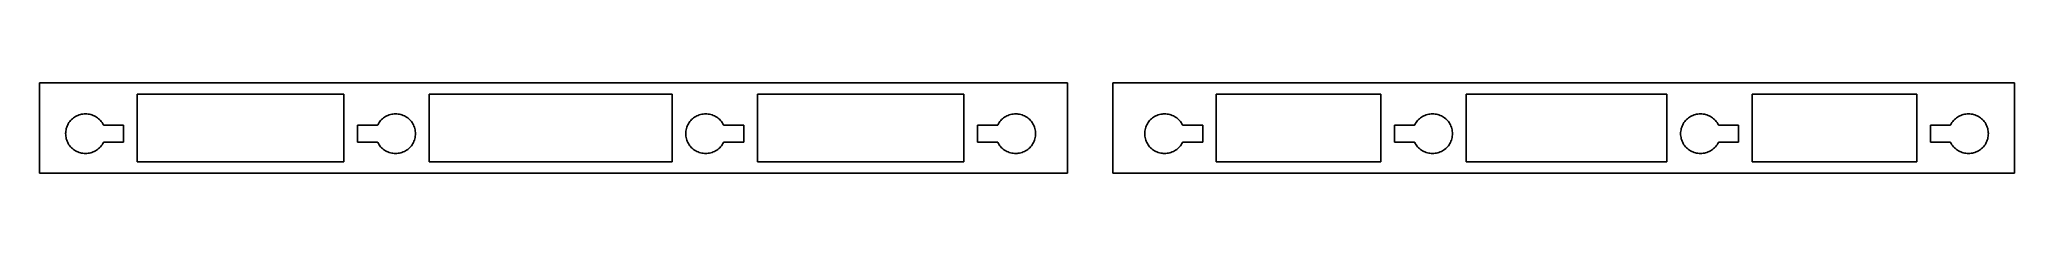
# Model space of a CAD drawing. Header units: millimetres. Extents: x -35 to 139, y 0 to 8.
import ezdxf

# ---------------------------------------------------------------- set-up
doc = ezdxf.new("R2010")
doc.units = ezdxf.units.MM
for name, color, linetype in [('LIGHTENING', 4, 'CONTINUOUS'), ('PLATE_TAIL_(X_from_hinge,_shown_at_hinge)', 4, 'CONTINUOUS'), ('PLATE_WING', 3, 'CONTINUOUS'), ('SOCKETS', 5, 'CONTINUOUS')]:
    doc.layers.add(name, color=color, linetype=linetype)

msp = doc.modelspace()

# ---------------------------------------------------------------- linework, layer by layer
at = {"layer": 'LIGHTENING'}
for p, q in [((-8.13703, 7.2), (-26.31805, 7.2)), ((-26.31805, 7.2), (-26.31805, 1.2)), ((-8.13703, 1.2), (-8.13703, 7.2)), ((20.74398, 7.2), (-0.63703, 7.2)), ((-0.63703, 7.2), (-0.63703, 1.2)), ((20.74398, 1.2), (20.74398, 7.2)), ((46.425, 7.2), (28.24398, 7.2)), ((28.24398, 7.2), (28.24398, 1.2)), ((46.425, 1.2), (46.425, 7.2)), ((83.10155, 7.2), (68.625, 7.2)), ((68.625, 7.2), (68.625, 1.2)), ((83.10155, 1.2), (83.10155, 7.2)), ((108.2781, 7.2), (90.60155, 7.2)), ((90.60155, 7.2), (90.60155, 1.2)), ((108.2781, 1.2), (108.2781, 7.2)), ((130.25465, 7.2), (115.7781, 7.2)), ((115.7781, 7.2), (115.7781, 1.2)), ((130.25465, 1.2), (130.25465, 7.2)), ((-26.31805, 1.2), (-8.13703, 1.2)), ((-0.63703, 1.2), (20.74398, 1.2)), ((28.24398, 1.2), (46.425, 1.2)), ((68.625, 1.2), (83.10155, 1.2)), ((90.60155, 1.2), (108.2781, 1.2)), ((115.7781, 1.2), (130.25465, 1.2))]:
    msp.add_line(p, q, dxfattribs=at)
at = {"layer": 'PLATE_TAIL_(X_from_hinge,_shown_at_hinge)'}
for p, q in [((138.85465, 8.2), (59.525, 8.2)), ((59.525, 8.2), (59.525, 0.2)), ((138.85465, 0.2), (138.85465, 8.2)), ((59.525, 0.2), (138.85465, 0.2))]:
    msp.add_line(p, q, dxfattribs=at)
at = {"layer": 'PLATE_WING'}
for p, q in [((55.525, 8.2), (-34.91805, 8.2)), ((-34.91805, 8.2), (-34.91805, 0.2)), ((55.525, 0.2), (55.525, 8.2)), ((-34.91805, 0.2), (55.525, 0.2))]:
    msp.add_line(p, q, dxfattribs=at)
at = {"layer": 'SOCKETS'}
for p, q in [((-31.74305, 5.21554), (-31.84029, 5.15507)), ((-31.64205, 5.26953), (-31.74305, 5.21554)), ((-31.53774, 5.31679), (-31.64205, 5.26953)), ((-31.43057, 5.35713), (-31.53774, 5.31679)), ((-31.32098, 5.39037), (-31.43057, 5.35713)), ((-31.20945, 5.41637), (-31.32098, 5.39037)), ((-31.09647, 5.43503), (-31.20945, 5.41637)), ((-30.9825, 5.44625), (-31.09647, 5.43503)), ((-30.86805, 5.45), (-30.9825, 5.44625)), ((-30.75359, 5.44625), (-30.86805, 5.45)), ((-30.63963, 5.43503), (-30.75359, 5.44625)), ((-30.52664, 5.41637), (-30.63963, 5.43503)), ((-30.41511, 5.39037), (-30.52664, 5.41637)), ((-30.30553, 5.35713), (-30.41511, 5.39037)), ((-30.19835, 5.31679), (-30.30553, 5.35713)), ((-30.09404, 5.26953), (-30.19835, 5.31679)), ((-29.99305, 5.21554), (-30.09404, 5.26953)), ((-29.8958, 5.15507), (-29.99305, 5.21554)), ((-4.46203, 5.21554), (-4.55928, 5.15507)), ((-4.36104, 5.26953), (-4.46203, 5.21554)), ((-4.25673, 5.31679), (-4.36104, 5.26953)), ((-4.14955, 5.35713), (-4.25673, 5.31679)), ((-4.03996, 5.39037), (-4.14955, 5.35713)), ((-3.92844, 5.41637), (-4.03996, 5.39037)), ((-3.81545, 5.43503), (-3.92844, 5.41637)), ((-3.70149, 5.44625), (-3.81545, 5.43503)), ((-3.58703, 5.45), (-3.70149, 5.44625)), ((-3.47258, 5.44625), (-3.58703, 5.45)), ((-3.35861, 5.43503), (-3.47258, 5.44625)), ((-3.24562, 5.41637), (-3.35861, 5.43503)), ((-3.1341, 5.39037), (-3.24562, 5.41637)), ((-3.02451, 5.35713), (-3.1341, 5.39037)), ((-2.91733, 5.31679), (-3.02451, 5.35713)), ((-2.81303, 5.26953), (-2.91733, 5.31679)), ((-2.71203, 5.21554), (-2.81303, 5.26953)), ((-2.61478, 5.15507), (-2.71203, 5.21554)), ((22.81898, 5.21554), (22.72174, 5.15507)), ((22.91998, 5.26953), (22.81898, 5.21554)), ((23.02429, 5.31679), (22.91998, 5.26953)), ((23.13147, 5.35713), (23.02429, 5.31679)), ((23.24105, 5.39037), (23.13147, 5.35713)), ((23.35258, 5.41637), (23.24105, 5.39037)), ((23.46556, 5.43503), (23.35258, 5.41637)), ((23.57953, 5.44625), (23.46556, 5.43503)), ((23.69398, 5.45), (23.57953, 5.44625)), ((23.80844, 5.44625), (23.69398, 5.45)), ((23.92241, 5.43503), (23.80844, 5.44625)), ((24.03539, 5.41637), (23.92241, 5.43503)), ((24.14692, 5.39037), (24.03539, 5.41637)), ((24.2565, 5.35713), (24.14692, 5.39037)), ((24.36368, 5.31679), (24.2565, 5.35713)), ((24.46799, 5.26953), (24.36368, 5.31679)), ((24.56898, 5.21554), (24.46799, 5.26953)), ((24.66623, 5.15507), (24.56898, 5.21554)), ((50.1, 5.21554), (50.00275, 5.15507)), ((50.20099, 5.26953), (50.1, 5.21554)), ((50.3053, 5.31679), (50.20099, 5.26953)), ((50.41248, 5.35713), (50.3053, 5.31679)), ((50.52207, 5.39037), (50.41248, 5.35713)), ((50.63359, 5.41637), (50.52207, 5.39037)), ((50.74658, 5.43503), (50.63359, 5.41637)), ((50.86054, 5.44625), (50.74658, 5.43503)), ((50.975, 5.45), (50.86054, 5.44625)), ((51.08946, 5.44625), (50.975, 5.45)), ((51.20342, 5.43503), (51.08946, 5.44625)), ((51.31641, 5.41637), (51.20342, 5.43503)), ((51.42793, 5.39037), (51.31641, 5.41637)), ((51.53752, 5.35713), (51.42793, 5.39037)), ((51.6447, 5.31679), (51.53752, 5.35713)), ((51.74901, 5.26953), (51.6447, 5.31679)), ((51.85, 5.21554), (51.74901, 5.26953)), ((51.94725, 5.15507), (51.85, 5.21554)), ((63.2, 5.21554), (63.10275, 5.15507)), ((63.30099, 5.26953), (63.2, 5.21554)), ((63.4053, 5.31679), (63.30099, 5.26953)), ((63.51248, 5.35713), (63.4053, 5.31679)), ((63.62207, 5.39037), (63.51248, 5.35713)), ((63.73359, 5.41637), (63.62207, 5.39037)), ((63.84658, 5.43503), (63.73359, 5.41637)), ((63.96054, 5.44625), (63.84658, 5.43503)), ((64.075, 5.45), (63.96054, 5.44625)), ((64.18946, 5.44625), (64.075, 5.45)), ((64.30342, 5.43503), (64.18946, 5.44625)), ((64.41641, 5.41637), (64.30342, 5.43503)), ((64.52793, 5.39037), (64.41641, 5.41637)), ((64.63752, 5.35713), (64.52793, 5.39037)), ((64.7447, 5.31679), (64.63752, 5.35713)), ((64.84901, 5.26953), (64.7447, 5.31679)), ((64.95, 5.21554), (64.84901, 5.26953)), ((65.04725, 5.15507), (64.95, 5.21554)), ((86.77655, 5.21554), (86.6793, 5.15507)), ((86.87755, 5.26953), (86.77655, 5.21554)), ((86.98186, 5.31679), (86.87755, 5.26953)), ((87.08903, 5.35713), (86.98186, 5.31679)), ((87.19862, 5.39037), (87.08903, 5.35713)), ((87.31014, 5.41637), (87.19862, 5.39037)), ((87.42313, 5.43503), (87.31014, 5.41637)), ((87.5371, 5.44625), (87.42313, 5.43503)), ((87.65155, 5.45), (87.5371, 5.44625)), ((87.76601, 5.44625), (87.65155, 5.45)), ((87.87997, 5.43503), (87.76601, 5.44625)), ((87.99296, 5.41637), (87.87997, 5.43503)), ((88.10448, 5.39037), (87.99296, 5.41637)), ((88.21407, 5.35713), (88.10448, 5.39037)), ((88.32125, 5.31679), (88.21407, 5.35713)), ((88.42556, 5.26953), (88.32125, 5.31679)), ((88.52655, 5.21554), (88.42556, 5.26953)), ((88.6238, 5.15507), (88.52655, 5.21554)), ((110.3531, 5.21554), (110.25586, 5.15507)), ((110.4541, 5.26953), (110.3531, 5.21554)), ((110.55841, 5.31679), (110.4541, 5.26953)), ((110.66558, 5.35713), (110.55841, 5.31679)), ((110.77517, 5.39037), (110.66558, 5.35713)), ((110.88669, 5.41637), (110.77517, 5.39037)), ((110.99968, 5.43503), (110.88669, 5.41637)), ((111.11365, 5.44625), (110.99968, 5.43503)), ((111.2281, 5.45), (111.11365, 5.44625)), ((111.34256, 5.44625), (111.2281, 5.45)), ((111.45652, 5.43503), (111.34256, 5.44625)), ((111.56951, 5.41637), (111.45652, 5.43503)), ((111.68104, 5.39037), (111.56951, 5.41637)), ((111.79062, 5.35713), (111.68104, 5.39037)), ((111.8978, 5.31679), (111.79062, 5.35713)), ((112.00211, 5.26953), (111.8978, 5.31679)), ((112.1031, 5.21554), (112.00211, 5.26953)), ((112.20035, 5.15507), (112.1031, 5.21554)), ((133.92965, 5.21554), (133.83241, 5.15507)), ((134.03065, 5.26953), (133.92965, 5.21554)), ((134.13496, 5.31679), (134.03065, 5.26953)), ((134.24214, 5.35713), (134.13496, 5.31679)), ((134.35172, 5.39037), (134.24214, 5.35713)), ((134.46325, 5.41637), (134.35172, 5.39037)), ((134.57623, 5.43503), (134.46325, 5.41637)), ((134.6902, 5.44625), (134.57623, 5.43503)), ((134.80465, 5.45), (134.6902, 5.44625)), ((134.91911, 5.44625), (134.80465, 5.45)), ((135.03308, 5.43503), (134.91911, 5.44625)), ((135.14606, 5.41637), (135.03308, 5.43503)), ((135.25759, 5.39037), (135.14606, 5.41637)), ((135.36717, 5.35713), (135.25759, 5.39037)), ((135.47435, 5.31679), (135.36717, 5.35713)), ((135.57866, 5.26953), (135.47435, 5.31679)), ((135.67965, 5.21554), (135.57866, 5.26953)), ((135.7769, 5.15507), (135.67965, 5.21554)), ((-32.6143, 3.81446), (-32.61805, 3.7)), ((-32.61805, 3.7), (-32.6143, 3.58554)), ((-32.60307, 3.92842), (-32.6143, 3.81446)), ((-32.6143, 3.58554), (-32.60307, 3.47158)), ((-32.58442, 4.04141), (-32.60307, 3.92842)), ((-32.55842, 4.15293), (-32.58442, 4.04141)), ((-32.52517, 4.26252), (-32.55842, 4.15293)), ((-32.48484, 4.3697), (-32.52517, 4.26252)), ((-32.43757, 4.47401), (-32.48484, 4.3697)), ((-32.38359, 4.575), (-32.43757, 4.47401)), ((-32.32312, 4.67225), (-32.38359, 4.575)), ((-32.25641, 4.76533), (-32.32312, 4.67225)), ((-32.18377, 4.85386), (-32.25641, 4.76533)), ((-32.10548, 4.93744), (-32.18377, 4.85386)), ((-32.0219, 5.01572), (-32.10548, 4.93744)), ((-31.93338, 5.08837), (-32.0219, 5.01572)), ((-31.84029, 5.15507), (-31.93338, 5.08837)), ((-29.80271, 5.08837), (-29.8958, 5.15507)), ((-29.71419, 5.01572), (-29.80271, 5.08837)), ((-29.63061, 4.93744), (-29.71419, 5.01572)), ((-29.55233, 4.85386), (-29.63061, 4.93744)), ((-29.47968, 4.76533), (-29.55233, 4.85386)), ((-29.41297, 4.67225), (-29.47968, 4.76533)), ((-29.3525, 4.575), (-29.41297, 4.67225)), ((-29.29852, 4.47401), (-29.3525, 4.575)), ((-29.28691, 4.45), (-29.29852, 4.47401)), ((-27.51805, 4.45), (-29.28691, 4.45)), ((-27.51805, 2.95), (-27.51805, 4.45)), ((-5.16817, 4.45), (-6.93703, 4.45)), ((-6.93703, 4.45), (-6.93703, 2.95)), ((-5.15656, 4.47401), (-5.16817, 4.45)), ((-5.10258, 4.575), (-5.15656, 4.47401)), ((-5.0421, 4.67225), (-5.10258, 4.575)), ((-4.9754, 4.76533), (-5.0421, 4.67225)), ((-4.90275, 4.85386), (-4.9754, 4.76533)), ((-4.82447, 4.93744), (-4.90275, 4.85386)), ((-4.74089, 5.01572), (-4.82447, 4.93744)), ((-4.65236, 5.08837), (-4.74089, 5.01572)), ((-4.55928, 5.15507), (-4.65236, 5.08837)), ((-2.5217, 5.08837), (-2.61478, 5.15507)), ((-2.43318, 5.01572), (-2.5217, 5.08837)), ((-2.34959, 4.93744), (-2.43318, 5.01572)), ((-2.27131, 4.85386), (-2.34959, 4.93744)), ((-2.19866, 4.76533), (-2.27131, 4.85386)), ((-2.13196, 4.67225), (-2.19866, 4.76533)), ((-2.07149, 4.575), (-2.13196, 4.67225)), ((-2.0175, 4.47401), (-2.07149, 4.575)), ((-1.97024, 4.3697), (-2.0175, 4.47401)), ((-1.9299, 4.26252), (-1.97024, 4.3697)), ((-1.89666, 4.15293), (-1.9299, 4.26252)), ((-1.87066, 4.04141), (-1.89666, 4.15293)), ((-1.852, 3.92842), (-1.87066, 4.04141)), ((-1.84078, 3.81446), (-1.852, 3.92842)), ((-1.852, 3.47158), (-1.84078, 3.58554)), ((-1.83703, 3.7), (-1.84078, 3.81446)), ((-1.84078, 3.58554), (-1.83703, 3.7)), ((21.94773, 3.81446), (21.94398, 3.7)), ((21.94398, 3.7), (21.94773, 3.58554)), ((21.95896, 3.92842), (21.94773, 3.81446)), ((21.94773, 3.58554), (21.95896, 3.47158)), ((21.97761, 4.04141), (21.95896, 3.92842)), ((22.00361, 4.15293), (21.97761, 4.04141)), ((22.03686, 4.26252), (22.00361, 4.15293)), ((22.0772, 4.3697), (22.03686, 4.26252)), ((22.12446, 4.47401), (22.0772, 4.3697)), ((22.17844, 4.575), (22.12446, 4.47401)), ((22.23891, 4.67225), (22.17844, 4.575)), ((22.30562, 4.76533), (22.23891, 4.67225)), ((22.37826, 4.85386), (22.30562, 4.76533)), ((22.45655, 4.93744), (22.37826, 4.85386)), ((22.54013, 5.01572), (22.45655, 4.93744)), ((22.62865, 5.08837), (22.54013, 5.01572)), ((22.72174, 5.15507), (22.62865, 5.08837)), ((24.75932, 5.08837), (24.66623, 5.15507)), ((24.84784, 5.01572), (24.75932, 5.08837)), ((24.93142, 4.93744), (24.84784, 5.01572)), ((25.0097, 4.85386), (24.93142, 4.93744)), ((25.08235, 4.76533), (25.0097, 4.85386)), ((25.14906, 4.67225), (25.08235, 4.76533)), ((25.20953, 4.575), (25.14906, 4.67225)), ((25.26351, 4.47401), (25.20953, 4.575)), ((25.27512, 4.45), (25.26351, 4.47401)), ((27.04398, 4.45), (25.27512, 4.45)), ((27.04398, 2.95), (27.04398, 4.45)), ((49.39386, 4.45), (47.625, 4.45)), ((47.625, 4.45), (47.625, 2.95)), ((49.40547, 4.47401), (49.39386, 4.45)), ((49.45946, 4.575), (49.40547, 4.47401)), ((49.51993, 4.67225), (49.45946, 4.575)), ((49.58663, 4.76533), (49.51993, 4.67225)), ((49.65928, 4.85386), (49.58663, 4.76533)), ((49.73756, 4.93744), (49.65928, 4.85386)), ((49.82114, 5.01572), (49.73756, 4.93744)), ((49.90967, 5.08837), (49.82114, 5.01572)), ((50.00275, 5.15507), (49.90967, 5.08837)), ((52.04033, 5.08837), (51.94725, 5.15507)), ((52.12886, 5.01572), (52.04033, 5.08837)), ((52.21244, 4.93744), (52.12886, 5.01572)), ((52.29072, 4.85386), (52.21244, 4.93744)), ((52.36337, 4.76533), (52.29072, 4.85386)), ((52.43007, 4.67225), (52.36337, 4.76533)), ((52.49054, 4.575), (52.43007, 4.67225)), ((52.54453, 4.47401), (52.49054, 4.575)), ((52.59179, 4.3697), (52.54453, 4.47401)), ((52.63213, 4.26252), (52.59179, 4.3697)), ((52.66537, 4.15293), (52.63213, 4.26252)), ((52.69137, 4.04141), (52.66537, 4.15293)), ((52.71003, 3.92842), (52.69137, 4.04141)), ((52.72125, 3.81446), (52.71003, 3.92842)), ((52.71003, 3.47158), (52.72125, 3.58554)), ((52.725, 3.7), (52.72125, 3.81446)), ((52.72125, 3.58554), (52.725, 3.7)), ((62.32875, 3.81446), (62.325, 3.7)), ((62.325, 3.7), (62.32875, 3.58554)), ((62.33997, 3.92842), (62.32875, 3.81446)), ((62.32875, 3.58554), (62.33997, 3.47158)), ((62.35863, 4.04141), (62.33997, 3.92842)), ((62.38463, 4.15293), (62.35863, 4.04141)), ((62.41787, 4.26252), (62.38463, 4.15293)), ((62.45821, 4.3697), (62.41787, 4.26252)), ((62.50547, 4.47401), (62.45821, 4.3697)), ((62.55946, 4.575), (62.50547, 4.47401)), ((62.61993, 4.67225), (62.55946, 4.575)), ((62.68663, 4.76533), (62.61993, 4.67225)), ((62.75928, 4.85386), (62.68663, 4.76533)), ((62.83756, 4.93744), (62.75928, 4.85386)), ((62.92114, 5.01572), (62.83756, 4.93744)), ((63.00967, 5.08837), (62.92114, 5.01572)), ((63.10275, 5.15507), (63.00967, 5.08837)), ((65.14033, 5.08837), (65.04725, 5.15507)), ((65.22886, 5.01572), (65.14033, 5.08837)), ((65.31244, 4.93744), (65.22886, 5.01572)), ((65.39072, 4.85386), (65.31244, 4.93744)), ((65.46337, 4.76533), (65.39072, 4.85386)), ((65.53007, 4.67225), (65.46337, 4.76533)), ((65.59054, 4.575), (65.53007, 4.67225)), ((65.64453, 4.47401), (65.59054, 4.575)), ((65.65614, 4.45), (65.64453, 4.47401)), ((67.425, 4.45), (65.65614, 4.45)), ((67.425, 2.95), (67.425, 4.45)), ((86.07041, 4.45), (84.30155, 4.45)), ((84.30155, 4.45), (84.30155, 2.95)), ((86.08202, 4.47401), (86.07041, 4.45)), ((86.13601, 4.575), (86.08202, 4.47401)), ((86.19648, 4.67225), (86.13601, 4.575)), ((86.26318, 4.76533), (86.19648, 4.67225)), ((86.33583, 4.85386), (86.26318, 4.76533)), ((86.41411, 4.93744), (86.33583, 4.85386)), ((86.4977, 5.01572), (86.41411, 4.93744)), ((86.58622, 5.08837), (86.4977, 5.01572)), ((86.6793, 5.15507), (86.58622, 5.08837)), ((88.71688, 5.08837), (88.6238, 5.15507)), ((88.80541, 5.01572), (88.71688, 5.08837)), ((88.88899, 4.93744), (88.80541, 5.01572)), ((88.96727, 4.85386), (88.88899, 4.93744)), ((89.03992, 4.76533), (88.96727, 4.85386)), ((89.10662, 4.67225), (89.03992, 4.76533)), ((89.1671, 4.575), (89.10662, 4.67225)), ((89.22108, 4.47401), (89.1671, 4.575)), ((89.26834, 4.3697), (89.22108, 4.47401)), ((89.30868, 4.26252), (89.26834, 4.3697)), ((89.34192, 4.15293), (89.30868, 4.26252)), ((89.36793, 4.04141), (89.34192, 4.15293)), ((89.38658, 3.92842), (89.36793, 4.04141)), ((89.3978, 3.81446), (89.38658, 3.92842)), ((89.38658, 3.47158), (89.3978, 3.58554)), ((89.40155, 3.7), (89.3978, 3.81446)), ((89.3978, 3.58554), (89.40155, 3.7)), ((109.48185, 3.81446), (109.4781, 3.7)), ((109.4781, 3.7), (109.48185, 3.58554)), ((109.49307, 3.92842), (109.48185, 3.81446)), ((109.48185, 3.58554), (109.49307, 3.47158)), ((109.51173, 4.04141), (109.49307, 3.92842)), ((109.53773, 4.15293), (109.51173, 4.04141)), ((109.57098, 4.26252), (109.53773, 4.15293)), ((109.61131, 4.3697), (109.57098, 4.26252)), ((109.65858, 4.47401), (109.61131, 4.3697)), ((109.71256, 4.575), (109.65858, 4.47401)), ((109.77303, 4.67225), (109.71256, 4.575)), ((109.83973, 4.76533), (109.77303, 4.67225)), ((109.91238, 4.85386), (109.83973, 4.76533)), ((109.99067, 4.93744), (109.91238, 4.85386)), ((110.07425, 5.01572), (109.99067, 4.93744)), ((110.16277, 5.08837), (110.07425, 5.01572)), ((110.25586, 5.15507), (110.16277, 5.08837)), ((112.29344, 5.08837), (112.20035, 5.15507)), ((112.38196, 5.01572), (112.29344, 5.08837)), ((112.46554, 4.93744), (112.38196, 5.01572)), ((112.54382, 4.85386), (112.46554, 4.93744)), ((112.61647, 4.76533), (112.54382, 4.85386)), ((112.68317, 4.67225), (112.61647, 4.76533)), ((112.74365, 4.575), (112.68317, 4.67225)), ((112.79763, 4.47401), (112.74365, 4.575)), ((112.80924, 4.45), (112.79763, 4.47401)), ((114.5781, 4.45), (112.80924, 4.45)), ((114.5781, 2.95), (114.5781, 4.45)), ((133.22352, 4.45), (131.45465, 4.45)), ((131.45465, 4.45), (131.45465, 2.95)), ((133.23513, 4.47401), (133.22352, 4.45)), ((133.28911, 4.575), (133.23513, 4.47401)), ((133.34958, 4.67225), (133.28911, 4.575)), ((133.41629, 4.76533), (133.34958, 4.67225)), ((133.48893, 4.85386), (133.41629, 4.76533)), ((133.56722, 4.93744), (133.48893, 4.85386)), ((133.6508, 5.01572), (133.56722, 4.93744)), ((133.73932, 5.08837), (133.6508, 5.01572)), ((133.83241, 5.15507), (133.73932, 5.08837)), ((135.86999, 5.08837), (135.7769, 5.15507)), ((135.95851, 5.01572), (135.86999, 5.08837)), ((136.04209, 4.93744), (135.95851, 5.01572)), ((136.12037, 4.85386), (136.04209, 4.93744)), ((136.19302, 4.76533), (136.12037, 4.85386)), ((136.25973, 4.67225), (136.19302, 4.76533)), ((136.3202, 4.575), (136.25973, 4.67225)), ((136.37418, 4.47401), (136.3202, 4.575)), ((136.42144, 4.3697), (136.37418, 4.47401)), ((136.46178, 4.26252), (136.42144, 4.3697)), ((136.49502, 4.15293), (136.46178, 4.26252)), ((136.52103, 4.04141), (136.49502, 4.15293)), ((136.53968, 3.92842), (136.52103, 4.04141)), ((136.55091, 3.81446), (136.53968, 3.92842)), ((136.53968, 3.47158), (136.55091, 3.58554)), ((136.55465, 3.7), (136.55091, 3.81446)), ((136.55091, 3.58554), (136.55465, 3.7)), ((-32.60307, 3.47158), (-32.58442, 3.35859)), ((-32.58442, 3.35859), (-32.55842, 3.24707)), ((-32.55842, 3.24707), (-32.52517, 3.13748)), ((-32.52517, 3.13748), (-32.48484, 3.0303)), ((-32.48484, 3.0303), (-32.43757, 2.92599)), ((-32.43757, 2.92599), (-32.38359, 2.825)), ((-32.38359, 2.825), (-32.32312, 2.72775)), ((-32.32312, 2.72775), (-32.25641, 2.63467)), ((-32.25641, 2.63467), (-32.18377, 2.54614)), ((-32.18377, 2.54614), (-32.10548, 2.46256)), ((-32.10548, 2.46256), (-32.0219, 2.38428)), ((-32.0219, 2.38428), (-31.93338, 2.31163)), ((-31.93338, 2.31163), (-31.84029, 2.24493)), ((-31.84029, 2.24493), (-31.74305, 2.18446)), ((-31.74305, 2.18446), (-31.64205, 2.13047)), ((-31.64205, 2.13047), (-31.53774, 2.08321)), ((-31.53774, 2.08321), (-31.43057, 2.04287)), ((-31.43057, 2.04287), (-31.32098, 2.00963)), ((-31.32098, 2.00963), (-31.20945, 1.98363)), ((-31.20945, 1.98363), (-31.09647, 1.96497)), ((-31.09647, 1.96497), (-30.9825, 1.95375)), ((-30.9825, 1.95375), (-30.86805, 1.95)), ((-30.86805, 1.95), (-30.75359, 1.95375)), ((-30.75359, 1.95375), (-30.63963, 1.96497)), ((-30.63963, 1.96497), (-30.52664, 1.98363)), ((-30.52664, 1.98363), (-30.41511, 2.00963)), ((-30.41511, 2.00963), (-30.30553, 2.04287)), ((-30.30553, 2.04287), (-30.19835, 2.08321)), ((-30.19835, 2.08321), (-30.09404, 2.13047)), ((-30.09404, 2.13047), (-29.99305, 2.18446)), ((-29.99305, 2.18446), (-29.8958, 2.24493)), ((-29.8958, 2.24493), (-29.80271, 2.31163)), ((-29.80271, 2.31163), (-29.71419, 2.38428)), ((-29.71419, 2.38428), (-29.63061, 2.46256)), ((-29.63061, 2.46256), (-29.55233, 2.54614)), ((-29.55233, 2.54614), (-29.47968, 2.63467)), ((-29.47968, 2.63467), (-29.41297, 2.72775)), ((-29.41297, 2.72775), (-29.3525, 2.825)), ((-29.3525, 2.825), (-29.29852, 2.92599)), ((-29.29852, 2.92599), (-29.28691, 2.95)), ((-29.28691, 2.95), (-27.51805, 2.95)), ((-6.93703, 2.95), (-5.16817, 2.95)), ((-5.16817, 2.95), (-5.15656, 2.92599)), ((-5.15656, 2.92599), (-5.10258, 2.825)), ((-5.10258, 2.825), (-5.0421, 2.72775)), ((-5.0421, 2.72775), (-4.9754, 2.63467)), ((-4.9754, 2.63467), (-4.90275, 2.54614)), ((-4.90275, 2.54614), (-4.82447, 2.46256)), ((-4.82447, 2.46256), (-4.74089, 2.38428)), ((-4.74089, 2.38428), (-4.65236, 2.31163)), ((-4.65236, 2.31163), (-4.55928, 2.24493)), ((-4.55928, 2.24493), (-4.46203, 2.18446)), ((-4.46203, 2.18446), (-4.36104, 2.13047)), ((-4.36104, 2.13047), (-4.25673, 2.08321)), ((-4.25673, 2.08321), (-4.14955, 2.04287)), ((-4.14955, 2.04287), (-4.03996, 2.00963)), ((-4.03996, 2.00963), (-3.92844, 1.98363)), ((-3.92844, 1.98363), (-3.81545, 1.96497)), ((-3.81545, 1.96497), (-3.70149, 1.95375)), ((-3.70149, 1.95375), (-3.58703, 1.95)), ((-3.58703, 1.95), (-3.47258, 1.95375)), ((-3.47258, 1.95375), (-3.35861, 1.96497)), ((-3.35861, 1.96497), (-3.24562, 1.98363)), ((-3.24562, 1.98363), (-3.1341, 2.00963)), ((-3.1341, 2.00963), (-3.02451, 2.04287)), ((-3.02451, 2.04287), (-2.91733, 2.08321)), ((-2.91733, 2.08321), (-2.81303, 2.13047)), ((-2.81303, 2.13047), (-2.71203, 2.18446)), ((-2.71203, 2.18446), (-2.61478, 2.24493)), ((-2.61478, 2.24493), (-2.5217, 2.31163)), ((-2.5217, 2.31163), (-2.43318, 2.38428)), ((-2.43318, 2.38428), (-2.34959, 2.46256)), ((-2.34959, 2.46256), (-2.27131, 2.54614)), ((-2.27131, 2.54614), (-2.19866, 2.63467)), ((-2.19866, 2.63467), (-2.13196, 2.72775)), ((-2.13196, 2.72775), (-2.07149, 2.825)), ((-2.07149, 2.825), (-2.0175, 2.92599)), ((-2.0175, 2.92599), (-1.97024, 3.0303)), ((-1.97024, 3.0303), (-1.9299, 3.13748)), ((-1.9299, 3.13748), (-1.89666, 3.24707)), ((-1.89666, 3.24707), (-1.87066, 3.35859)), ((-1.87066, 3.35859), (-1.852, 3.47158)), ((21.95896, 3.47158), (21.97761, 3.35859)), ((21.97761, 3.35859), (22.00361, 3.24707)), ((22.00361, 3.24707), (22.03686, 3.13748)), ((22.03686, 3.13748), (22.0772, 3.0303)), ((22.0772, 3.0303), (22.12446, 2.92599)), ((22.12446, 2.92599), (22.17844, 2.825)), ((22.17844, 2.825), (22.23891, 2.72775)), ((22.23891, 2.72775), (22.30562, 2.63467)), ((22.30562, 2.63467), (22.37826, 2.54614)), ((22.37826, 2.54614), (22.45655, 2.46256)), ((22.45655, 2.46256), (22.54013, 2.38428)), ((22.54013, 2.38428), (22.62865, 2.31163)), ((22.62865, 2.31163), (22.72174, 2.24493)), ((22.72174, 2.24493), (22.81898, 2.18446)), ((22.81898, 2.18446), (22.91998, 2.13047)), ((22.91998, 2.13047), (23.02429, 2.08321)), ((23.02429, 2.08321), (23.13147, 2.04287)), ((23.13147, 2.04287), (23.24105, 2.00963)), ((23.24105, 2.00963), (23.35258, 1.98363)), ((23.35258, 1.98363), (23.46556, 1.96497)), ((23.46556, 1.96497), (23.57953, 1.95375)), ((23.57953, 1.95375), (23.69398, 1.95)), ((23.69398, 1.95), (23.80844, 1.95375)), ((23.80844, 1.95375), (23.92241, 1.96497)), ((23.92241, 1.96497), (24.03539, 1.98363)), ((24.03539, 1.98363), (24.14692, 2.00963)), ((24.14692, 2.00963), (24.2565, 2.04287)), ((24.2565, 2.04287), (24.36368, 2.08321)), ((24.36368, 2.08321), (24.46799, 2.13047)), ((24.46799, 2.13047), (24.56898, 2.18446)), ((24.56898, 2.18446), (24.66623, 2.24493)), ((24.66623, 2.24493), (24.75932, 2.31163)), ((24.75932, 2.31163), (24.84784, 2.38428)), ((24.84784, 2.38428), (24.93142, 2.46256)), ((24.93142, 2.46256), (25.0097, 2.54614)), ((25.0097, 2.54614), (25.08235, 2.63467)), ((25.08235, 2.63467), (25.14906, 2.72775)), ((25.14906, 2.72775), (25.20953, 2.825)), ((25.20953, 2.825), (25.26351, 2.92599)), ((25.26351, 2.92599), (25.27512, 2.95)), ((25.27512, 2.95), (27.04398, 2.95)), ((47.625, 2.95), (49.39386, 2.95)), ((49.39386, 2.95), (49.40547, 2.92599)), ((49.40547, 2.92599), (49.45946, 2.825)), ((49.45946, 2.825), (49.51993, 2.72775)), ((49.51993, 2.72775), (49.58663, 2.63467)), ((49.58663, 2.63467), (49.65928, 2.54614)), ((49.65928, 2.54614), (49.73756, 2.46256)), ((49.73756, 2.46256), (49.82114, 2.38428)), ((49.82114, 2.38428), (49.90967, 2.31163)), ((49.90967, 2.31163), (50.00275, 2.24493)), ((50.00275, 2.24493), (50.1, 2.18446)), ((50.1, 2.18446), (50.20099, 2.13047)), ((50.20099, 2.13047), (50.3053, 2.08321)), ((50.3053, 2.08321), (50.41248, 2.04287)), ((50.41248, 2.04287), (50.52207, 2.00963)), ((50.52207, 2.00963), (50.63359, 1.98363)), ((50.63359, 1.98363), (50.74658, 1.96497)), ((50.74658, 1.96497), (50.86054, 1.95375)), ((50.86054, 1.95375), (50.975, 1.95)), ((50.975, 1.95), (51.08946, 1.95375)), ((51.08946, 1.95375), (51.20342, 1.96497)), ((51.20342, 1.96497), (51.31641, 1.98363)), ((51.31641, 1.98363), (51.42793, 2.00963)), ((51.42793, 2.00963), (51.53752, 2.04287)), ((51.53752, 2.04287), (51.6447, 2.08321)), ((51.6447, 2.08321), (51.74901, 2.13047)), ((51.74901, 2.13047), (51.85, 2.18446)), ((51.85, 2.18446), (51.94725, 2.24493)), ((51.94725, 2.24493), (52.04033, 2.31163)), ((52.04033, 2.31163), (52.12886, 2.38428)), ((52.12886, 2.38428), (52.21244, 2.46256)), ((52.21244, 2.46256), (52.29072, 2.54614)), ((52.29072, 2.54614), (52.36337, 2.63467)), ((52.36337, 2.63467), (52.43007, 2.72775)), ((52.43007, 2.72775), (52.49054, 2.825)), ((52.49054, 2.825), (52.54453, 2.92599)), ((52.54453, 2.92599), (52.59179, 3.0303)), ((52.59179, 3.0303), (52.63213, 3.13748)), ((52.63213, 3.13748), (52.66537, 3.24707)), ((52.66537, 3.24707), (52.69137, 3.35859)), ((52.69137, 3.35859), (52.71003, 3.47158)), ((62.33997, 3.47158), (62.35863, 3.35859)), ((62.35863, 3.35859), (62.38463, 3.24707)), ((62.38463, 3.24707), (62.41787, 3.13748)), ((62.41787, 3.13748), (62.45821, 3.0303)), ((62.45821, 3.0303), (62.50547, 2.92599)), ((62.50547, 2.92599), (62.55946, 2.825)), ((62.55946, 2.825), (62.61993, 2.72775)), ((62.61993, 2.72775), (62.68663, 2.63467)), ((62.68663, 2.63467), (62.75928, 2.54614)), ((62.75928, 2.54614), (62.83756, 2.46256)), ((62.83756, 2.46256), (62.92114, 2.38428)), ((62.92114, 2.38428), (63.00967, 2.31163)), ((63.00967, 2.31163), (63.10275, 2.24493)), ((63.10275, 2.24493), (63.2, 2.18446)), ((63.2, 2.18446), (63.30099, 2.13047)), ((63.30099, 2.13047), (63.4053, 2.08321)), ((63.4053, 2.08321), (63.51248, 2.04287)), ((63.51248, 2.04287), (63.62207, 2.00963)), ((63.62207, 2.00963), (63.73359, 1.98363)), ((63.73359, 1.98363), (63.84658, 1.96497)), ((63.84658, 1.96497), (63.96054, 1.95375)), ((63.96054, 1.95375), (64.075, 1.95)), ((64.075, 1.95), (64.18946, 1.95375)), ((64.18946, 1.95375), (64.30342, 1.96497)), ((64.30342, 1.96497), (64.41641, 1.98363)), ((64.41641, 1.98363), (64.52793, 2.00963)), ((64.52793, 2.00963), (64.63752, 2.04287)), ((64.63752, 2.04287), (64.7447, 2.08321)), ((64.7447, 2.08321), (64.84901, 2.13047)), ((64.84901, 2.13047), (64.95, 2.18446)), ((64.95, 2.18446), (65.04725, 2.24493)), ((65.04725, 2.24493), (65.14033, 2.31163)), ((65.14033, 2.31163), (65.22886, 2.38428)), ((65.22886, 2.38428), (65.31244, 2.46256)), ((65.31244, 2.46256), (65.39072, 2.54614)), ((65.39072, 2.54614), (65.46337, 2.63467)), ((65.46337, 2.63467), (65.53007, 2.72775)), ((65.53007, 2.72775), (65.59054, 2.825)), ((65.59054, 2.825), (65.64453, 2.92599)), ((65.64453, 2.92599), (65.65614, 2.95)), ((65.65614, 2.95), (67.425, 2.95)), ((84.30155, 2.95), (86.07041, 2.95)), ((86.07041, 2.95), (86.08202, 2.92599)), ((86.08202, 2.92599), (86.13601, 2.825)), ((86.13601, 2.825), (86.19648, 2.72775)), ((86.19648, 2.72775), (86.26318, 2.63467)), ((86.26318, 2.63467), (86.33583, 2.54614)), ((86.33583, 2.54614), (86.41411, 2.46256)), ((86.41411, 2.46256), (86.4977, 2.38428)), ((86.4977, 2.38428), (86.58622, 2.31163)), ((86.58622, 2.31163), (86.6793, 2.24493)), ((86.6793, 2.24493), (86.77655, 2.18446)), ((86.77655, 2.18446), (86.87755, 2.13047)), ((86.87755, 2.13047), (86.98186, 2.08321)), ((86.98186, 2.08321), (87.08903, 2.04287)), ((87.08903, 2.04287), (87.19862, 2.00963)), ((87.19862, 2.00963), (87.31014, 1.98363)), ((87.31014, 1.98363), (87.42313, 1.96497)), ((87.42313, 1.96497), (87.5371, 1.95375)), ((87.5371, 1.95375), (87.65155, 1.95)), ((87.65155, 1.95), (87.76601, 1.95375)), ((87.76601, 1.95375), (87.87997, 1.96497)), ((87.87997, 1.96497), (87.99296, 1.98363)), ((87.99296, 1.98363), (88.10448, 2.00963)), ((88.10448, 2.00963), (88.21407, 2.04287)), ((88.21407, 2.04287), (88.32125, 2.08321)), ((88.32125, 2.08321), (88.42556, 2.13047)), ((88.42556, 2.13047), (88.52655, 2.18446)), ((88.52655, 2.18446), (88.6238, 2.24493)), ((88.6238, 2.24493), (88.71688, 2.31163)), ((88.71688, 2.31163), (88.80541, 2.38428)), ((88.80541, 2.38428), (88.88899, 2.46256)), ((88.88899, 2.46256), (88.96727, 2.54614)), ((88.96727, 2.54614), (89.03992, 2.63467)), ((89.03992, 2.63467), (89.10662, 2.72775)), ((89.10662, 2.72775), (89.1671, 2.825)), ((89.1671, 2.825), (89.22108, 2.92599)), ((89.22108, 2.92599), (89.26834, 3.0303)), ((89.26834, 3.0303), (89.30868, 3.13748)), ((89.30868, 3.13748), (89.34192, 3.24707)), ((89.34192, 3.24707), (89.36793, 3.35859)), ((89.36793, 3.35859), (89.38658, 3.47158)), ((109.49307, 3.47158), (109.51173, 3.35859)), ((109.51173, 3.35859), (109.53773, 3.24707)), ((109.53773, 3.24707), (109.57098, 3.13748)), ((109.57098, 3.13748), (109.61131, 3.0303)), ((109.61131, 3.0303), (109.65858, 2.92599)), ((109.65858, 2.92599), (109.71256, 2.825)), ((109.71256, 2.825), (109.77303, 2.72775)), ((109.77303, 2.72775), (109.83973, 2.63467)), ((109.83973, 2.63467), (109.91238, 2.54614)), ((109.91238, 2.54614), (109.99067, 2.46256)), ((109.99067, 2.46256), (110.07425, 2.38428)), ((110.07425, 2.38428), (110.16277, 2.31163)), ((110.16277, 2.31163), (110.25586, 2.24493)), ((110.25586, 2.24493), (110.3531, 2.18446)), ((110.3531, 2.18446), (110.4541, 2.13047)), ((110.4541, 2.13047), (110.55841, 2.08321)), ((110.55841, 2.08321), (110.66558, 2.04287)), ((110.66558, 2.04287), (110.77517, 2.00963)), ((110.77517, 2.00963), (110.88669, 1.98363)), ((110.88669, 1.98363), (110.99968, 1.96497)), ((110.99968, 1.96497), (111.11365, 1.95375)), ((111.11365, 1.95375), (111.2281, 1.95)), ((111.2281, 1.95), (111.34256, 1.95375)), ((111.34256, 1.95375), (111.45652, 1.96497)), ((111.45652, 1.96497), (111.56951, 1.98363)), ((111.56951, 1.98363), (111.68104, 2.00963)), ((111.68104, 2.00963), (111.79062, 2.04287)), ((111.79062, 2.04287), (111.8978, 2.08321)), ((111.8978, 2.08321), (112.00211, 2.13047)), ((112.00211, 2.13047), (112.1031, 2.18446)), ((112.1031, 2.18446), (112.20035, 2.24493)), ((112.20035, 2.24493), (112.29344, 2.31163)), ((112.29344, 2.31163), (112.38196, 2.38428)), ((112.38196, 2.38428), (112.46554, 2.46256)), ((112.46554, 2.46256), (112.54382, 2.54614)), ((112.54382, 2.54614), (112.61647, 2.63467)), ((112.61647, 2.63467), (112.68317, 2.72775)), ((112.68317, 2.72775), (112.74365, 2.825)), ((112.74365, 2.825), (112.79763, 2.92599)), ((112.79763, 2.92599), (112.80924, 2.95)), ((112.80924, 2.95), (114.5781, 2.95)), ((131.45465, 2.95), (133.22352, 2.95)), ((133.22352, 2.95), (133.23513, 2.92599)), ((133.23513, 2.92599), (133.28911, 2.825)), ((133.28911, 2.825), (133.34958, 2.72775)), ((133.34958, 2.72775), (133.41629, 2.63467)), ((133.41629, 2.63467), (133.48893, 2.54614)), ((133.48893, 2.54614), (133.56722, 2.46256)), ((133.56722, 2.46256), (133.6508, 2.38428)), ((133.6508, 2.38428), (133.73932, 2.31163)), ((133.73932, 2.31163), (133.83241, 2.24493)), ((133.83241, 2.24493), (133.92965, 2.18446)), ((133.92965, 2.18446), (134.03065, 2.13047)), ((134.03065, 2.13047), (134.13496, 2.08321)), ((134.13496, 2.08321), (134.24214, 2.04287)), ((134.24214, 2.04287), (134.35172, 2.00963)), ((134.35172, 2.00963), (134.46325, 1.98363)), ((134.46325, 1.98363), (134.57623, 1.96497)), ((134.57623, 1.96497), (134.6902, 1.95375)), ((134.6902, 1.95375), (134.80465, 1.95)), ((134.80465, 1.95), (134.91911, 1.95375)), ((134.91911, 1.95375), (135.03308, 1.96497)), ((135.03308, 1.96497), (135.14606, 1.98363)), ((135.14606, 1.98363), (135.25759, 2.00963)), ((135.25759, 2.00963), (135.36717, 2.04287)), ((135.36717, 2.04287), (135.47435, 2.08321)), ((135.47435, 2.08321), (135.57866, 2.13047)), ((135.57866, 2.13047), (135.67965, 2.18446)), ((135.67965, 2.18446), (135.7769, 2.24493)), ((135.7769, 2.24493), (135.86999, 2.31163)), ((135.86999, 2.31163), (135.95851, 2.38428)), ((135.95851, 2.38428), (136.04209, 2.46256)), ((136.04209, 2.46256), (136.12037, 2.54614)), ((136.12037, 2.54614), (136.19302, 2.63467)), ((136.19302, 2.63467), (136.25973, 2.72775)), ((136.25973, 2.72775), (136.3202, 2.825)), ((136.3202, 2.825), (136.37418, 2.92599)), ((136.37418, 2.92599), (136.42144, 3.0303)), ((136.42144, 3.0303), (136.46178, 3.13748)), ((136.46178, 3.13748), (136.49502, 3.24707)), ((136.49502, 3.24707), (136.52103, 3.35859)), ((136.52103, 3.35859), (136.53968, 3.47158))]:
    msp.add_line(p, q, dxfattribs=at)

doc.saveas('drawing.dxf')
